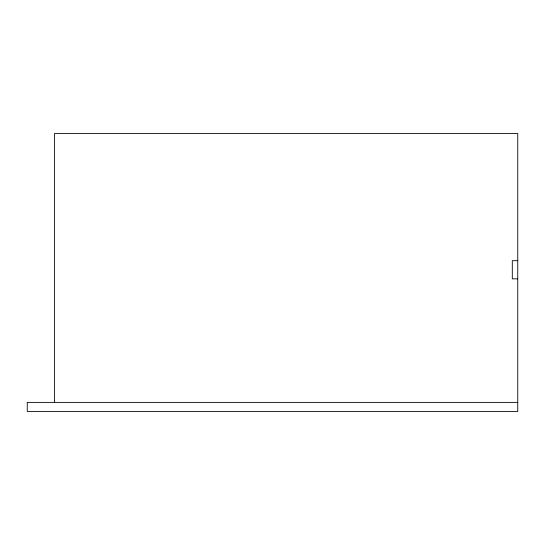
<?xml version="1.0" encoding="UTF-8"?>
<svg xmlns="http://www.w3.org/2000/svg" width="545" height="545" viewBox="0 0 545 545"><rect width="100%" height="100%" fill="white"/><g stroke="black" fill="none" stroke-linecap="round" stroke-linejoin="round"><path stroke-width="0.82" d="M517.75 260.694L512.3 260.694L512.3 278.856L517.75 278.856M517.75 402.394L27.25 402.394L27.25 411.475L517.75 411.475L517.75 133.525L54.5 133.525L54.5 402.619"/></g></svg>
